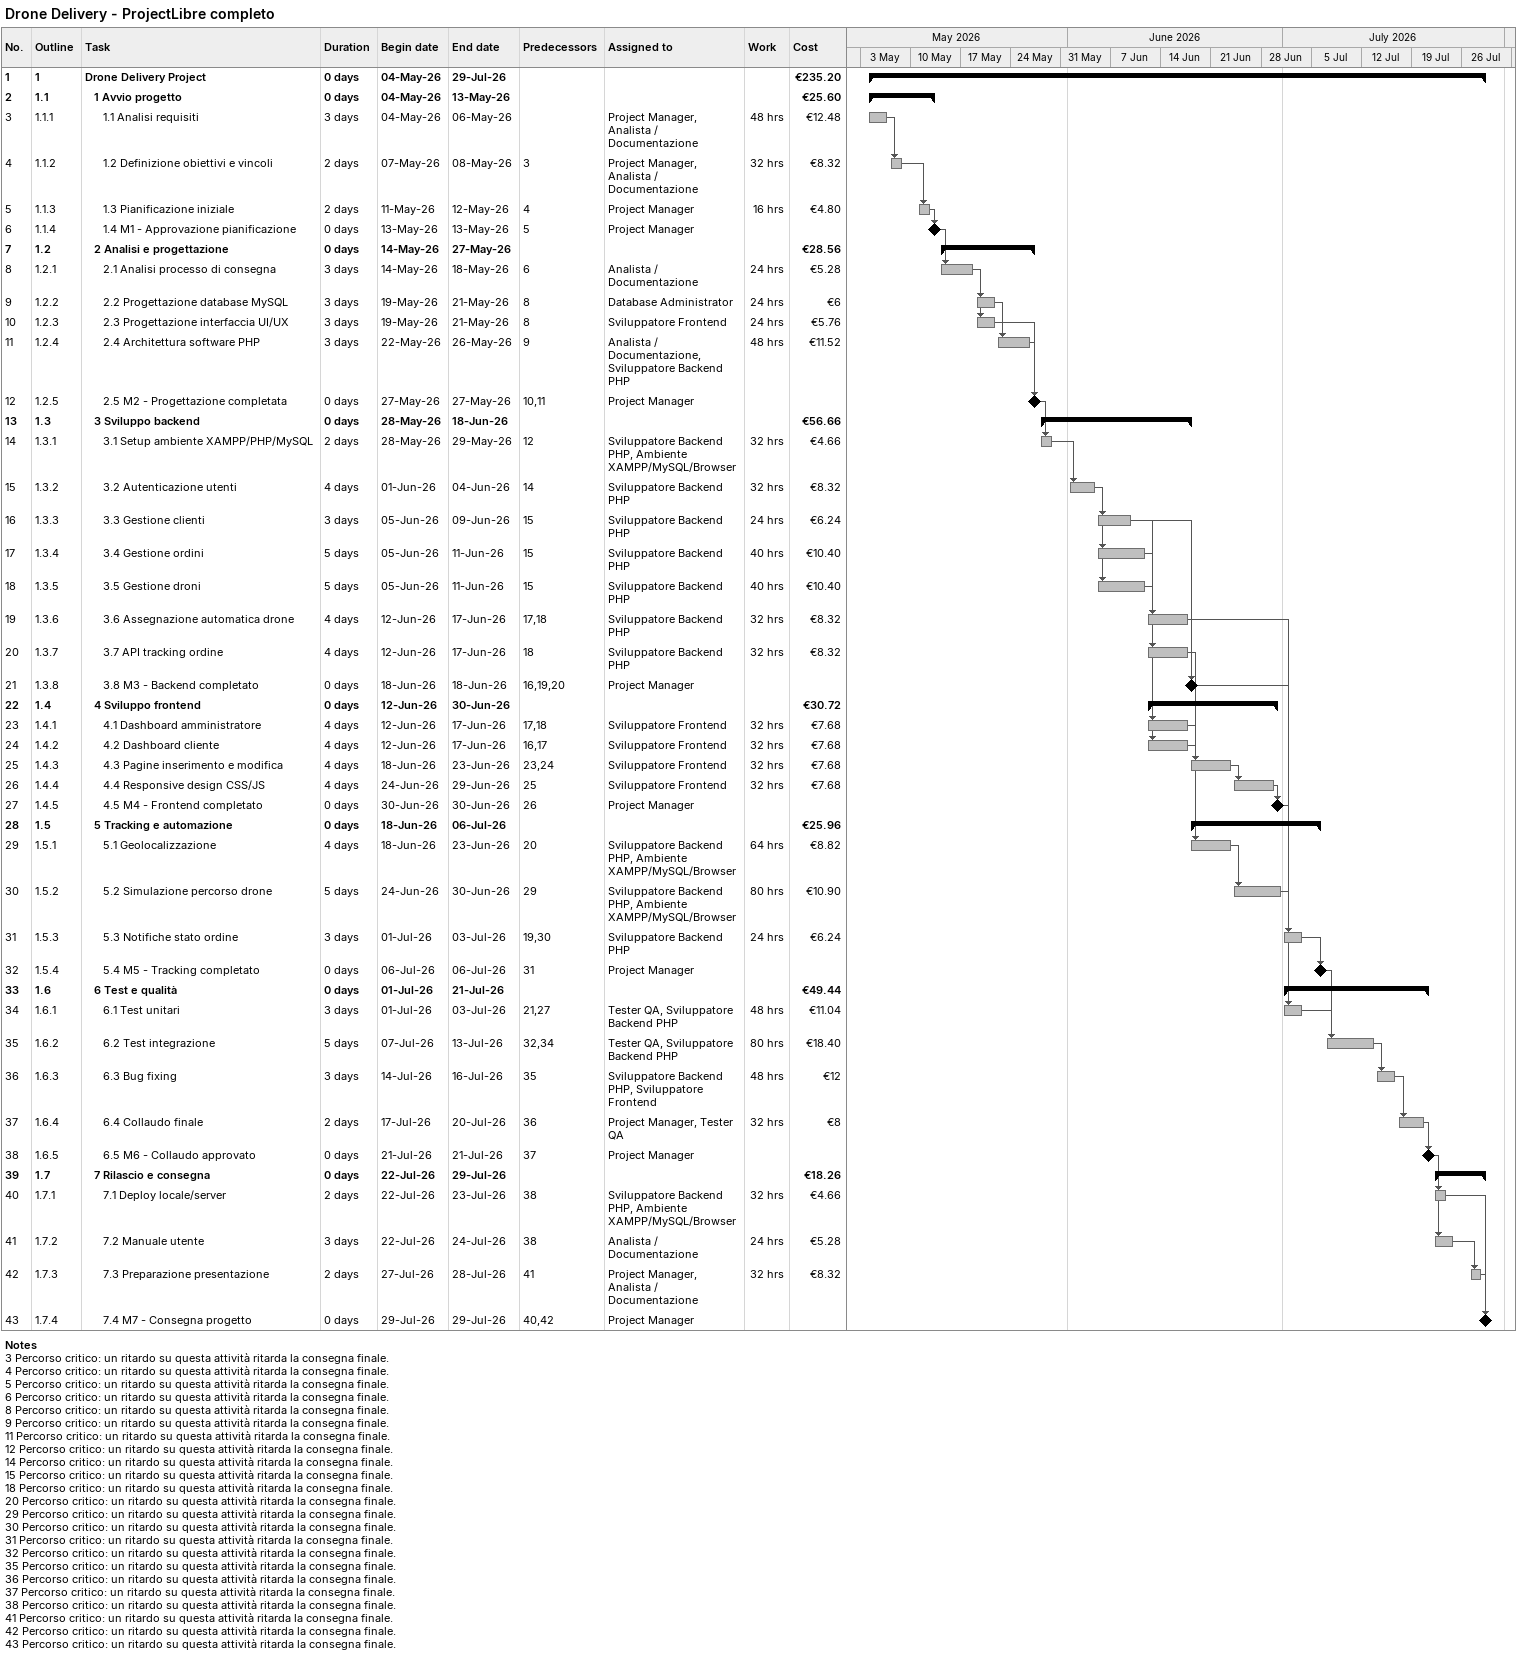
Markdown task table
Drone Delivery - ProjectLibre completo

| ID | WBS | Task | Duration | Start | Finish | Predecessors | Resources | Work (h) | Cost (€) |
|---|---|---|---|---|---|---|---|---|---|
| 1 | 1 | **Drone Delivery Project** | 0d | 2026-05-04 | 2026-07-29 |  |  |  | 235.20 |
| 2 | 1.1 | **1 Avvio progetto** | 0d | 2026-05-04 | 2026-05-13 |  |  |  | 25.60 |
| 3 | 1.1.1 | 1.1 Analisi requisiti | 3d | 2026-05-04 | 2026-05-06 |  | Project Manager, Analista / Documentazione | 48 | 12.48 |
| 4 | 1.1.2 | 1.2 Definizione obiettivi e vincoli | 2d | 2026-05-07 | 2026-05-08 | 3 | Project Manager, Analista / Documentazione | 32 | 8.32 |
| 5 | 1.1.3 | 1.3 Pianificazione iniziale | 2d | 2026-05-11 | 2026-05-12 | 4 | Project Manager | 16 | 4.80 |
| 6 | 1.1.4 | 1.4 M1 - Approvazione pianificazione | 0d | 2026-05-13 | 2026-05-13 | 5 | Project Manager |  |  |
| 7 | 1.2 | **2 Analisi e progettazione** | 0d | 2026-05-14 | 2026-05-27 |  |  |  | 28.56 |
| 8 | 1.2.1 | 2.1 Analisi processo di consegna | 3d | 2026-05-14 | 2026-05-18 | 6 | Analista / Documentazione | 24 | 5.28 |
| 9 | 1.2.2 | 2.2 Progettazione database MySQL | 3d | 2026-05-19 | 2026-05-21 | 8 | Database Administrator | 24 | 6 |
| 10 | 1.2.3 | 2.3 Progettazione interfaccia UI/UX | 3d | 2026-05-19 | 2026-05-21 | 8 | Sviluppatore Frontend | 24 | 5.76 |
| 11 | 1.2.4 | 2.4 Architettura software PHP | 3d | 2026-05-22 | 2026-05-26 | 9 | Analista / Documentazione, Sviluppatore Backend PHP | 48 | 11.52 |
| 12 | 1.2.5 | 2.5 M2 - Progettazione completata | 0d | 2026-05-27 | 2026-05-27 | 10, 11 | Project Manager |  |  |
| 13 | 1.3 | **3 Sviluppo backend** | 0d | 2026-05-28 | 2026-06-18 |  |  |  | 56.66 |
| 14 | 1.3.1 | 3.1 Setup ambiente XAMPP/PHP/MySQL | 2d | 2026-05-28 | 2026-05-29 | 12 | Sviluppatore Backend PHP, Ambiente XAMPP/MySQL/Browser | 32 | 4.66 |
| 15 | 1.3.2 | 3.2 Autenticazione utenti | 4d | 2026-06-01 | 2026-06-04 | 14 | Sviluppatore Backend PHP | 32 | 8.32 |
| 16 | 1.3.3 | 3.3 Gestione clienti | 3d | 2026-06-05 | 2026-06-09 | 15 | Sviluppatore Backend PHP | 24 | 6.24 |
| 17 | 1.3.4 | 3.4 Gestione ordini | 5d | 2026-06-05 | 2026-06-11 | 15 | Sviluppatore Backend PHP | 40 | 10.40 |
| 18 | 1.3.5 | 3.5 Gestione droni | 5d | 2026-06-05 | 2026-06-11 | 15 | Sviluppatore Backend PHP | 40 | 10.40 |
| 19 | 1.3.6 | 3.6 Assegnazione automatica drone | 4d | 2026-06-12 | 2026-06-17 | 17, 18 | Sviluppatore Backend PHP | 32 | 8.32 |
| 20 | 1.3.7 | 3.7 API tracking ordine | 4d | 2026-06-12 | 2026-06-17 | 18 | Sviluppatore Backend PHP | 32 | 8.32 |
| 21 | 1.3.8 | 3.8 M3 - Backend completato | 0d | 2026-06-18 | 2026-06-18 | 16, 19, 20 | Project Manager |  |  |
| 22 | 1.4 | **4 Sviluppo frontend** | 0d | 2026-06-12 | 2026-06-30 |  |  |  | 30.72 |
| 23 | 1.4.1 | 4.1 Dashboard amministratore | 4d | 2026-06-12 | 2026-06-17 | 17, 18 | Sviluppatore Frontend | 32 | 7.68 |
| 24 | 1.4.2 | 4.2 Dashboard cliente | 4d | 2026-06-12 | 2026-06-17 | 16, 17 | Sviluppatore Frontend | 32 | 7.68 |
| 25 | 1.4.3 | 4.3 Pagine inserimento e modifica | 4d | 2026-06-18 | 2026-06-23 | 23, 24 | Sviluppatore Frontend | 32 | 7.68 |
| 26 | 1.4.4 | 4.4 Responsive design CSS/JS | 4d | 2026-06-24 | 2026-06-29 | 25 | Sviluppatore Frontend | 32 | 7.68 |
| 27 | 1.4.5 | 4.5 M4 - Frontend completato | 0d | 2026-06-30 | 2026-06-30 | 26 | Project Manager |  |  |
| 28 | 1.5 | **5 Tracking e automazione** | 0d | 2026-06-18 | 2026-07-06 |  |  |  | 25.96 |
| 29 | 1.5.1 | 5.1 Geolocalizzazione | 4d | 2026-06-18 | 2026-06-23 | 20 | Sviluppatore Backend PHP, Ambiente XAMPP/MySQL/Browser | 64 | 8.82 |
| 30 | 1.5.2 | 5.2 Simulazione percorso drone | 5d | 2026-06-24 | 2026-06-30 | 29 | Sviluppatore Backend PHP, Ambiente XAMPP/MySQL/Browser | 80 | 10.90 |
| 31 | 1.5.3 | 5.3 Notifiche stato ordine | 3d | 2026-07-01 | 2026-07-03 | 19, 30 | Sviluppatore Backend PHP | 24 | 6.24 |
| 32 | 1.5.4 | 5.4 M5 - Tracking completato | 0d | 2026-07-06 | 2026-07-06 | 31 | Project Manager |  |  |
| 33 | 1.6 | **6 Test e qualità** | 0d | 2026-07-01 | 2026-07-21 |  |  |  | 49.44 |
| 34 | 1.6.1 | 6.1 Test unitari | 3d | 2026-07-01 | 2026-07-03 | 21, 27 | Tester QA, Sviluppatore Backend PHP | 48 | 11.04 |
| 35 | 1.6.2 | 6.2 Test integrazione | 5d | 2026-07-07 | 2026-07-13 | 32, 34 | Tester QA, Sviluppatore Backend PHP | 80 | 18.40 |
| 36 | 1.6.3 | 6.3 Bug fixing | 3d | 2026-07-14 | 2026-07-16 | 35 | Sviluppatore Backend PHP, Sviluppatore Frontend | 48 | 12 |
| 37 | 1.6.4 | 6.4 Collaudo finale | 2d | 2026-07-17 | 2026-07-20 | 36 | Project Manager, Tester QA | 32 | 8 |
| 38 | 1.6.5 | 6.5 M6 - Collaudo approvato | 0d | 2026-07-21 | 2026-07-21 | 37 | Project Manager |  |  |
| 39 | 1.7 | **7 Rilascio e consegna** | 0d | 2026-07-22 | 2026-07-29 |  |  |  | 18.26 |
| 40 | 1.7.1 | 7.1 Deploy locale/server | 2d | 2026-07-22 | 2026-07-23 | 38 | Sviluppatore Backend PHP, Ambiente XAMPP/MySQL/Browser | 32 | 4.66 |
| 41 | 1.7.2 | 7.2 Manuale utente | 3d | 2026-07-22 | 2026-07-24 | 38 | Analista / Documentazione | 24 | 5.28 |
| 42 | 1.7.3 | 7.3 Preparazione presentazione | 2d | 2026-07-27 | 2026-07-28 | 41 | Project Manager, Analista / Documentazione | 32 | 8.32 |
| 43 | 1.7.4 | 7.4 M7 - Consegna progetto | 0d | 2026-07-29 | 2026-07-29 | 40, 42 | Project Manager |  |  |

Notes
- 3: Percorso critico: un ritardo su questa attività ritarda la consegna finale.
- 4: Percorso critico: un ritardo su questa attività ritarda la consegna finale.
- 5: Percorso critico: un ritardo su questa attività ritarda la consegna finale.
- 6: Percorso critico: un ritardo su questa attività ritarda la consegna finale.
- 8: Percorso critico: un ritardo su questa attività ritarda la consegna finale.
- 9: Percorso critico: un ritardo su questa attività ritarda la consegna finale.
- 11: Percorso critico: un ritardo su questa attività ritarda la consegna finale.
- 12: Percorso critico: un ritardo su questa attività ritarda la consegna finale.
- 14: Percorso critico: un ritardo su questa attività ritarda la consegna finale.
- 15: Percorso critico: un ritardo su questa attività ritarda la consegna finale.
- 18: Percorso critico: un ritardo su questa attività ritarda la consegna finale.
- 20: Percorso critico: un ritardo su questa attività ritarda la consegna finale.
- 29: Percorso critico: un ritardo su questa attività ritarda la consegna finale.
- 30: Percorso critico: un ritardo su questa attività ritarda la consegna finale.
- 31: Percorso critico: un ritardo su questa attività ritarda la consegna finale.
- 32: Percorso critico: un ritardo su questa attività ritarda la consegna finale.
- 35: Percorso critico: un ritardo su questa attività ritarda la consegna finale.
- 36: Percorso critico: un ritardo su questa attività ritarda la consegna finale.
- 37: Percorso critico: un ritardo su questa attività ritarda la consegna finale.
- 38: Percorso critico: un ritardo su questa attività ritarda la consegna finale.
- 41: Percorso critico: un ritardo su questa attività ritarda la consegna finale.
- 42: Percorso critico: un ritardo su questa attività ritarda la consegna finale.
- 43: Percorso critico: un ritardo su questa attività ritarda la consegna finale.
